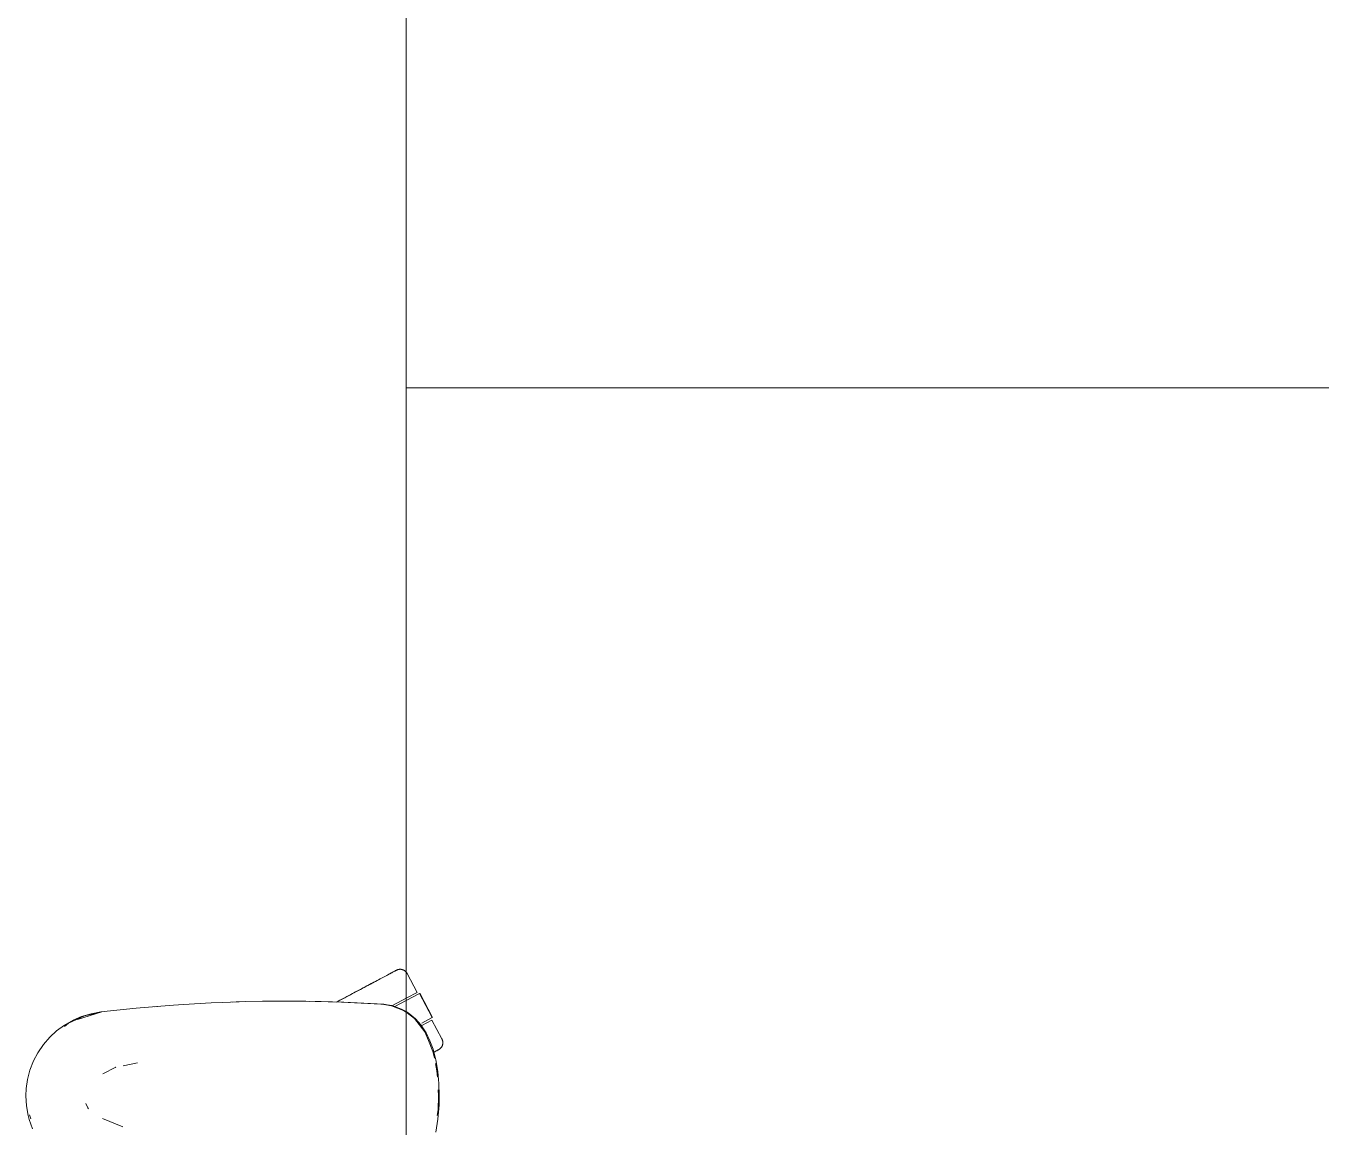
# Model space of a CAD drawing. Header units: millimetres. Extents: x 155927 to 326028, y -36033 to 97293.
# Drawn here: x 202609 to 203271, y 11715 to 12279 of the extents above; entities that cross this region are included whole.
import ezdxf

# ---------------------------------------------------------------- set-up
doc = ezdxf.new("R2010")
doc.units = ezdxf.units.MM
doc.header["$MEASUREMENT"] = 0
doc.layers.add('G-IMPT', color=8, linetype='CONTINUOUS', lineweight=9)
doc.layers.add('I-FURN', color=8, linetype='CONTINUOUS', lineweight=9)

msp = doc.modelspace()

# ---------------------------------------------------------------- linework, layer by layer
at = {"layer": 'G-IMPT'}
for p, q in [((202647.79, 11774.36), (202635.33, 11770.53)), ((202638.82, 11772.32), (202647.22, 11774.24)), ((202647.28, 11774.36), (202642.23, 11773.47)), ((202647.79, 11774.36), (202644.47, 11773.45)), ((202665.2, 11776.27), (202647.28, 11774.36)), ((202669.33, 11776.62), (202665.2, 11776.27)), ((202684.39, 11777.86), (202669.33, 11776.62)), ((202676.2, 11777.21), (202674.53, 11777.04)), ((202684.39, 11777.86), (202689.48, 11778.19)), ((202689.48, 11778.19), (202703.62, 11779)), ((202709.64, 11779.25), (202703.62, 11779)), ((202709.64, 11779.25), (202721.4, 11779.64)), ((202714.53, 11779.39), (202716.46, 11779.5)), ((202716.46, 11779.5), (202717.96, 11779.52)), ((202729.82, 11779.81), (202721.4, 11779.64)), ((202729.82, 11779.81), (202740.61, 11779.9)), ((202729.82, 11779.81), (202750, 11779.85)), ((202729.82, 11779.81), (202759.83, 11779.69)), ((202759.83, 11779.69), (202740.61, 11779.9)), ((202750, 11779.85), (202759.83, 11779.69)), ((202750, 11779.85), (202771.4, 11779.35)), ((202750, 11779.85), (202770.19, 11779.39)), ((202750, 11779.81), (202752.04, 11779.83)), ((202752.04, 11779.83), (202753.95, 11779.76)), ((202759.83, 11779.69), (202771.4, 11779.35)), ((202771.4, 11779.35), (202770.19, 11779.39)), ((202770.19, 11779.39), (202791.97, 11778.3)), ((202770.19, 11779.39), (202790.37, 11778.41)), ((202771.4, 11779.35), (202791.97, 11778.3)), ((202791.97, 11778.3), (202790.37, 11778.41)), ((202791.97, 11778.3), (202793.62, 11778.05)), ((202795.84, 11777.58), (202791.99, 11778.17)), ((202796.01, 11777.6), (202793.62, 11778.05)), ((202795.84, 11777.58), (202802.03, 11775.17)), ((202796.01, 11777.6), (202797.36, 11777.24)), ((202801, 11775.84), (202797.36, 11777.24)), ((202801, 11775.84), (202803.24, 11774.57)), ((202802.03, 11775.17), (202803.24, 11774.28)), ((202803.24, 11774.57), (202804.43, 11773.88)), ((202803.79, 11773.87), (202807.66, 11771.01)), ((202804.43, 11773.88), (202808.17, 11770.81)), ((202624.6, 11764.68), (202628.69, 11767.68)), ((202628.65, 11766.99), (202630.75, 11768.58)), ((202633.13, 11770.19), (202628.69, 11767.68)), ((202638.82, 11772.32), (202630.75, 11768.58)), ((202633.13, 11770.19), (202637.37, 11772)), ((202635.33, 11770.53), (202644.47, 11773.45)), ((202637.37, 11772), (202642.23, 11773.47)), ((202807.66, 11771.01), (202812.87, 11764.22)), ((202810.84, 11767.77), (202808.17, 11770.81)), ((202813.5, 11763.72), (202810.84, 11767.77)), ((202617.85, 11757.68), (202621.17, 11761.52)), ((202624.6, 11764.68), (202621.17, 11761.52)), ((202812.87, 11764.22), (202814.71, 11759.82)), ((202813.5, 11763.72), (202815.48, 11759.65)), ((202615.01, 11753.52), (202617.85, 11757.68)), ((202817.04, 11754.2), (202814.71, 11759.82)), ((202817.07, 11755.31), (202815.48, 11759.65)), ((202817.04, 11754.2), (202817.75, 11750.74)), ((202817.07, 11755.31), (202818.49, 11749.83)), ((202612.83, 11749.35), (202610.99, 11744.64)), ((202615.01, 11753.52), (202612.83, 11749.35)), ((202665.99, 11748.4), (202658.56, 11746.82)), ((202818.31, 11747.99), (202819.08, 11744.24)), ((202819.49, 11743.9), (202818.49, 11749.83)), ((202609.73, 11739.77), (202610.99, 11744.64)), ((202648.16, 11742.79), (202654.94, 11746.06)), ((202654.66, 11745.98), (202654.94, 11746.06)), ((202819.08, 11744.24), (202819.28, 11741.03)), ((202819.49, 11743.9), (202820.06, 11737.75)), ((202608.91, 11731.41), (202609.08, 11735.26)), ((202609.73, 11739.77), (202609.08, 11735.26)), ((202819.68, 11734.52), (202819.87, 11731.41)), ((202820.24, 11731.41), (202820.06, 11737.75)), ((202608.91, 11731.41), (202609.21, 11726.37)), ((202639.53, 11727.59), (202640.54, 11725.36)), ((202819.64, 11724.25), (202819.87, 11731.41)), ((202820.15, 11726.91), (202820.24, 11731.41)), ((202609.21, 11726.37), (202610.09, 11721.42)), ((202610.09, 11721.42), (202610.65, 11719.3)), ((202611.45, 11719.73), (202610.83, 11721.76)), ((202640.54, 11725.36), (202640.84, 11724.91)), ((202819.64, 11724.25), (202819.24, 11721.47)), ((202820.15, 11726.91), (202819.58, 11719.59)), ((202612.36, 11714.52), (202610.65, 11719.3)), ((202658.49, 11715.69), (202648.07, 11719.84)), ((202818.46, 11712.83), (202819.58, 11719.59))]:
    msp.add_line(p, q, dxfattribs=at)
at = {"layer": 'I-FURN'}
for p, q in [((202803.24, 13493.61), (202803.24, 12093.61)), ((202803.24, 12093.61), (202803.24, 13493.61)), ((203603.24, 12093.61), (202803.24, 12093.61)), ((202803.24, 12093.61), (202803.24, 10693.61)), ((202803.24, 10693.61), (202803.24, 12093.61)), ((202803.24, 12093.61), (203603.24, 12093.61)), ((202803.24, 12093.61), (203603.24, 12093.61)), ((203603.24, 12093.61), (202803.24, 12093.61)), ((202793.65, 11793.21), (202794.22, 11793.51)), ((202794.51, 11793.67), (202793.96, 11793.38)), ((202794.22, 11793.51), (202794.75, 11793.8)), ((202795.03, 11793.94), (202794.51, 11793.67)), ((202794.75, 11793.8), (202795.26, 11794.06)), ((202795.51, 11794.2), (202795.03, 11793.94)), ((202795.26, 11794.06), (202795.72, 11794.31)), ((202795.96, 11794.44), (202795.51, 11794.2)), ((202795.72, 11794.31), (202796.15, 11794.54)), ((202796.37, 11794.66), (202795.96, 11794.44)), ((202796.15, 11794.54), (202796.54, 11794.75)), ((202796.74, 11794.85), (202796.37, 11794.66)), ((202796.54, 11794.75), (202796.9, 11794.94)), ((202797.08, 11795.03), (202796.74, 11794.85)), ((202796.9, 11794.94), (202797.22, 11795.11)), ((202797.37, 11795.19), (202797.08, 11795.03)), ((202797.22, 11795.11), (202797.5, 11795.26)), ((202797.63, 11795.33), (202797.37, 11795.19)), ((202797.5, 11795.26), (202797.74, 11795.38)), ((202797.85, 11795.44), (202797.63, 11795.33)), ((202797.74, 11795.38), (202797.94, 11795.49)), ((202798.03, 11795.54), (202797.85, 11795.44)), ((202797.94, 11795.49), (202798.1, 11795.58)), ((202798.17, 11795.61), (202798.03, 11795.54)), ((202798.1, 11795.58), (202798.22, 11795.64)), ((202798.27, 11795.67), (202798.17, 11795.61)), ((202798.22, 11795.64), (202798.3, 11795.69)), ((202798.33, 11795.7), (202798.27, 11795.67)), ((202798.3, 11795.69), (202798.35, 11795.71)), ((202798.35, 11795.71), (202798.33, 11795.7)), ((202798.35, 11795.71), (202798.5, 11795.78)), ((202798.35, 11795.71), (202798.35, 11795.71)), ((202798.5, 11795.78), (202798.64, 11795.85)), ((202798.64, 11795.85), (202798.79, 11795.91)), ((202798.79, 11795.91), (202798.94, 11795.97)), ((202798.94, 11795.97), (202799.1, 11796.02)), ((202799.1, 11796.02), (202799.25, 11796.06)), ((202799.25, 11796.06), (202799.41, 11796.09)), ((202799.41, 11796.09), (202799.57, 11796.13)), ((202799.57, 11796.13), (202799.73, 11796.15)), ((202799.73, 11796.15), (202799.89, 11796.17)), ((202799.89, 11796.17), (202800.05, 11796.18)), ((202800.05, 11796.18), (202800.21, 11796.18)), ((202800.21, 11796.18), (202800.37, 11796.18)), ((202800.37, 11796.18), (202800.53, 11796.17)), ((202800.53, 11796.17), (202800.69, 11796.16)), ((202800.69, 11796.16), (202800.85, 11796.14)), ((202800.85, 11796.14), (202801.01, 11796.11)), ((202801.01, 11796.11), (202801.17, 11796.08)), ((202801.17, 11796.08), (202801.32, 11796.03)), ((202801.32, 11796.03), (202801.48, 11795.99)), ((202801.48, 11795.99), (202801.63, 11795.94)), ((202801.63, 11795.94), (202801.78, 11795.88)), ((202801.78, 11795.88), (202801.93, 11795.81)), ((202801.93, 11795.81), (202802.07, 11795.74)), ((202802.07, 11795.74), (202802.22, 11795.67)), ((202802.22, 11795.67), (202802.36, 11795.59)), ((202802.36, 11795.59), (202802.49, 11795.5)), ((202802.49, 11795.5), (202802.62, 11795.41)), ((202802.62, 11795.41), (202802.75, 11795.31)), ((202802.75, 11795.31), (202802.88, 11795.21)), ((202802.88, 11795.21), (202803, 11795.1)), ((202803, 11795.1), (202803.11, 11794.99)), ((202803.11, 11794.99), (202803.22, 11794.87)), ((202803.22, 11794.87), (202803.33, 11794.75)), ((202803.33, 11794.75), (202803.43, 11794.62)), ((202803.43, 11794.62), (202803.53, 11794.49)), ((202803.53, 11794.49), (202803.62, 11794.36)), ((202803.62, 11794.36), (202803.7, 11794.22)), ((202803.7, 11794.22), (202803.78, 11794.08)), ((202803.78, 11794.08), (202803.8, 11794.04)), ((202808.95, 11784.36), (202803.8, 11794.04)), ((202780.86, 11786.41), (202781.82, 11786.92)), ((202782.32, 11787.19), (202781.38, 11786.69)), ((202781.82, 11786.92), (202782.75, 11787.42)), ((202783.25, 11787.68), (202782.32, 11787.19)), ((202782.75, 11787.42), (202783.68, 11787.91)), ((202784.17, 11788.17), (202783.25, 11787.68)), ((202783.68, 11787.91), (202784.58, 11788.39)), ((202785.06, 11788.64), (202784.17, 11788.17)), ((202784.58, 11788.39), (202785.47, 11788.86)), ((202785.94, 11789.11), (202785.06, 11788.64)), ((202785.47, 11788.86), (202786.34, 11789.32)), ((202786.8, 11789.57), (202785.94, 11789.11)), ((202786.34, 11789.32), (202787.18, 11789.77)), ((202787.63, 11790.01), (202786.8, 11789.57)), ((202788.44, 11790.44), (202787.63, 11790.01)), ((202789.23, 11790.86), (202788.44, 11790.44)), ((202789.99, 11791.27), (202789.23, 11790.86)), ((202790.73, 11791.66), (202789.99, 11791.27)), ((202791.44, 11792.03), (202790.73, 11791.66)), ((202792.11, 11792.39), (202791.44, 11792.03)), ((202792.76, 11792.74), (202792.11, 11792.39)), ((202793.38, 11793.07), (202792.76, 11792.74)), ((202793.96, 11793.38), (202793.38, 11793.07)), ((202769.48, 11780.36), (202768.49, 11779.83)), ((202768.94, 11780.07), (202769.94, 11780.6)), ((202770.48, 11780.89), (202769.48, 11780.36)), ((202769.94, 11780.6), (202770.94, 11781.13)), ((202771.48, 11781.42), (202770.48, 11780.89)), ((202770.94, 11781.13), (202771.94, 11781.67)), ((202772.48, 11781.95), (202771.48, 11781.42)), ((202771.94, 11781.67), (202772.94, 11782.2)), ((202773.49, 11782.49), (202772.48, 11781.95)), ((202772.94, 11782.2), (202773.95, 11782.74)), ((202774.49, 11783.02), (202773.49, 11782.49)), ((202773.95, 11782.74), (202774.95, 11783.27)), ((202775.49, 11783.56), (202774.49, 11783.02)), ((202774.95, 11783.27), (202775.95, 11783.8)), ((202776.49, 11784.09), (202775.49, 11783.56)), ((202775.95, 11783.8), (202776.95, 11784.33)), ((202777.49, 11784.62), (202776.49, 11784.09)), ((202776.95, 11784.33), (202777.94, 11784.86)), ((202778.47, 11785.14), (202777.49, 11784.62)), ((202777.94, 11784.86), (202778.93, 11785.38)), ((202779.45, 11785.66), (202778.47, 11785.14)), ((202778.93, 11785.38), (202779.9, 11785.9)), ((202780.42, 11786.18), (202779.45, 11785.66)), ((202779.9, 11785.9), (202780.86, 11786.41)), ((202781.38, 11786.69), (202780.42, 11786.18)), ((202803.67, 11781.55), (202796.29, 11777.62)), ((202797.57, 11777.17), (202803.38, 11780.26)), ((202803.38, 11780.26), (202810.08, 11783.82)), ((202808.95, 11784.36), (202803.67, 11781.55)), ((202810.08, 11783.82), (202816.65, 11771.46)), ((202816.82, 11771.55), (202810.25, 11783.91)), ((202768.49, 11779.83), (202767.5, 11779.31)), ((202767.95, 11779.55), (202768.94, 11780.07)), ((202816.46, 11770.23), (202811.27, 11767.47)), ((202816.65, 11771.46), (202811.36, 11768.65)), ((202821.61, 11760.55), (202816.46, 11770.23)), ((202821.61, 11760.55), (202821.69, 11760.4)), ((202821.69, 11760.4), (202821.75, 11760.26)), ((202817.32, 11753.7), (202817.75, 11753.92)), ((202817.96, 11754.04), (202817.55, 11753.82)), ((202817.75, 11753.92), (202818.14, 11754.13)), ((202818.34, 11754.24), (202817.96, 11754.04)), ((202818.14, 11754.13), (202818.5, 11754.32)), ((202818.67, 11754.42), (202818.34, 11754.24)), ((202818.5, 11754.32), (202818.81, 11754.49)), ((202818.97, 11754.57), (202818.67, 11754.42)), ((202818.81, 11754.49), (202819.09, 11754.64)), ((202819.23, 11754.71), (202818.97, 11754.57)), ((202819.09, 11754.64), (202819.33, 11754.77)), ((202819.45, 11754.83), (202819.23, 11754.71)), ((202819.33, 11754.77), (202819.53, 11754.88)), ((202819.63, 11754.92), (202819.45, 11754.83)), ((202819.53, 11754.88), (202819.7, 11754.96)), ((202819.77, 11755), (202819.63, 11754.92)), ((202819.7, 11754.96), (202819.82, 11755.03)), ((202819.87, 11755.05), (202819.77, 11755)), ((202819.82, 11755.03), (202819.9, 11755.07)), ((202819.93, 11755.08), (202819.87, 11755.05)), ((202819.9, 11755.07), (202819.94, 11755.09)), ((202819.95, 11755.1), (202819.93, 11755.08)), ((202819.94, 11755.09), (202819.95, 11755.1)), ((202819.99, 11755.12), (202819.95, 11755.1)), ((202820.13, 11755.2), (202819.99, 11755.12)), ((202820.26, 11755.28), (202820.13, 11755.2)), ((202820.4, 11755.37), (202820.26, 11755.28)), ((202820.52, 11755.47), (202820.4, 11755.37)), ((202820.65, 11755.57), (202820.52, 11755.47)), ((202820.77, 11755.68), (202820.65, 11755.57)), ((202820.89, 11755.79), (202820.77, 11755.68)), ((202821, 11755.9), (202820.89, 11755.79)), ((202821.11, 11756.02), (202821, 11755.9)), ((202821.21, 11756.15), (202821.11, 11756.02)), ((202821.31, 11756.27), (202821.21, 11756.15)), ((202821.4, 11756.41), (202821.31, 11756.27)), ((202821.49, 11756.54), (202821.4, 11756.41)), ((202821.57, 11756.68), (202821.49, 11756.54)), ((202821.65, 11756.82), (202821.57, 11756.68)), ((202821.72, 11756.97), (202821.65, 11756.82)), ((202821.78, 11757.12), (202821.72, 11756.97)), ((202821.75, 11760.26), (202821.81, 11760.11)), ((202821.84, 11757.27), (202821.78, 11757.12)), ((202821.81, 11760.11), (202821.87, 11759.95)), ((202821.89, 11757.42), (202821.84, 11757.27)), ((202821.87, 11759.95), (202821.92, 11759.8)), ((202821.94, 11757.57), (202821.89, 11757.42)), ((202821.92, 11759.8), (202821.96, 11759.65)), ((202821.98, 11757.73), (202821.94, 11757.57)), ((202821.96, 11759.65), (202822, 11759.49)), ((202822.01, 11757.89), (202821.98, 11757.73)), ((202822, 11759.49), (202822.03, 11759.33)), ((202822.04, 11758.05), (202822.01, 11757.89)), ((202822.03, 11759.33), (202822.05, 11759.17)), ((202822.06, 11758.21), (202822.04, 11758.05)), ((202822.05, 11759.17), (202822.07, 11759.01)), ((202822.08, 11758.37), (202822.06, 11758.21)), ((202822.07, 11759.01), (202822.08, 11758.85)), ((202822.08, 11758.85), (202822.09, 11758.69)), ((202822.09, 11758.69), (202822.08, 11758.53)), ((202822.08, 11758.53), (202822.08, 11758.37))]:
    msp.add_line(p, q, dxfattribs=at)

doc.saveas('drawing.dxf')
